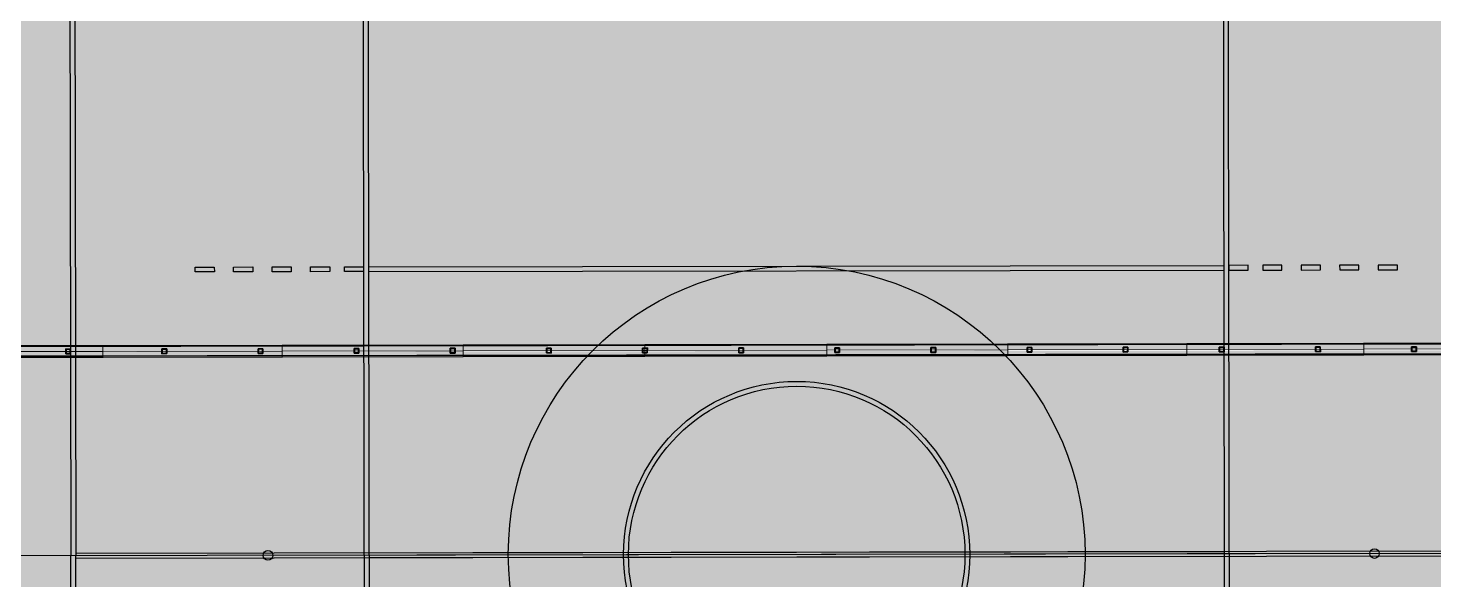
# Model space of a CAD drawing. Header units: inches. Extents: x 1693 to 10990, y 1878 to 5055.
# Drawn here: x 10303.15 to 10313.02, y 4357.97 to 4361.85 of the extents above; entities that cross this region are included whole.
import ezdxf

# ---------------------------------------------------------------- set-up
doc = ezdxf.new("R2010")
doc.units = ezdxf.units.IN
doc.linetypes.add('Rayas Pequeñas', pattern=[0.141111, 0.070556, -0.070556])
doc.layers.add('BLOQUE E-MOBILIARIO', color=7, linetype='Continuous')
doc.layers.add('BLOQUE E-MOBILIARIO_Pluma_Nº__28', color=7, linetype='Continuous', lineweight=35, true_color=0xa80f02)
doc.layers.add('CUBIERTA CALAMINON Y TRANSLUCIDO_Pluma_Nº__4', color=7, linetype='Continuous', lineweight=13, true_color=0x029e21)
doc.layers.add('CUBIERTA CALAMINON Y TRANSLUCIDO_Pluma_Nº__19', color=255, linetype='Continuous', lineweight=0)
doc.layers.add('CUBIERTA CALAMINON Y TRANSLUCIDO_Pluma_Nº__60', color=230, linetype='Continuous', lineweight=25)
pattern_1 = [(45, (0, 0), (-0.079549513, 0.079549513), []), (45, (-0.02652, 0.02652), (-0.079549513, 0.079549513), [])]

# ---------------------------------------------------------------- blocks, each defined once
blk = doc.blocks.new('SHS Conf en Caliente V 23[175]', base_point=(-9.86, -405.091))
at = {"layer": 'BLOQUE E-MOBILIARIO', "linetype": 'Continuous', "lineweight": 0, "true_color": 0xffffff}
h = blk.add_hatch(dxfattribs=at)
h.set_pattern_fill('ACERO', style=0, pattern_type=2)
h.set_pattern_definition(pattern_1)
h.paths.add_polyline_path([(-9.876, -405.059), (-9.892, -405.106), (-9.845, -405.123), (-9.828, -405.075)])
h.paths.add_polyline_path([(-9.874, -405.063), (-9.832, -405.077), (-9.846, -405.119), (-9.888, -405.105)], flags=0)
at = {"layer": 'BLOQUE E-MOBILIARIO_Pluma_Nº__28', "color": 14, "linetype": 'Rayas Pequeñas', "lineweight": 35, "true_color": 0xa80f02}
for p, q in [((-9.892, -405.106), (-9.876, -405.059)), ((-9.845, -405.123), (-9.892, -405.106)), ((-9.874, -405.063), (-9.888, -405.105)), ((-9.888, -405.105), (-9.846, -405.119)), ((-9.876, -405.059), (-9.828, -405.075)), ((-9.832, -405.077), (-9.874, -405.063)), ((-9.846, -405.119), (-9.832, -405.077)), ((-9.828, -405.075), (-9.845, -405.123))]:
    blk.add_line(p, q, dxfattribs=at)
blk = doc.blocks.new('SHS Conf en Caliente V 23[176]', base_point=(-10.807, -404.768))
at = {"layer": 'BLOQUE E-MOBILIARIO', "linetype": 'Continuous', "lineweight": 0, "true_color": 0xffffff}
h = blk.add_hatch(dxfattribs=at)
h.set_pattern_fill('ACERO', style=0, pattern_type=2)
h.set_pattern_definition(pattern_1)
h.paths.add_polyline_path([(-10.822, -404.736), (-10.838, -404.783), (-10.791, -404.8), (-10.775, -404.752)])
h.paths.add_polyline_path([(-10.82, -404.74), (-10.779, -404.754), (-10.793, -404.796), (-10.834, -404.781)], flags=0)
at = {"layer": 'BLOQUE E-MOBILIARIO_Pluma_Nº__28', "color": 14, "linetype": 'Rayas Pequeñas', "lineweight": 35, "true_color": 0xa80f02}
for p, q in [((-10.838, -404.783), (-10.822, -404.736)), ((-10.82, -404.74), (-10.834, -404.781)), ((-10.822, -404.736), (-10.775, -404.752)), ((-10.779, -404.754), (-10.82, -404.74)), ((-10.793, -404.796), (-10.779, -404.754)), ((-10.775, -404.752), (-10.791, -404.8)), ((-10.791, -404.8), (-10.838, -404.783)), ((-10.834, -404.781), (-10.793, -404.796))]:
    blk.add_line(p, q, dxfattribs=at)
blk = doc.blocks.new('SHS Conf en Caliente V 23[177]', base_point=(-11.753, -404.445))
at = {"layer": 'BLOQUE E-MOBILIARIO', "linetype": 'Continuous', "lineweight": 0, "true_color": 0xffffff}
h = blk.add_hatch(dxfattribs=at)
h.set_pattern_fill('ACERO', style=0, pattern_type=2)
h.set_pattern_definition(pattern_1)
h.paths.add_polyline_path([(-11.768, -404.413), (-11.785, -404.46), (-11.737, -404.476), (-11.721, -404.429)])
h.paths.add_polyline_path([(-11.767, -404.417), (-11.725, -404.431), (-11.739, -404.473), (-11.781, -404.458)], flags=0)
at = {"layer": 'BLOQUE E-MOBILIARIO_Pluma_Nº__28', "color": 14, "linetype": 'Rayas Pequeñas', "lineweight": 35, "true_color": 0xa80f02}
for p, q in [((-11.785, -404.46), (-11.768, -404.413)), ((-11.737, -404.476), (-11.785, -404.46)), ((-11.767, -404.417), (-11.781, -404.458)), ((-11.781, -404.458), (-11.739, -404.473)), ((-11.768, -404.413), (-11.721, -404.429)), ((-11.725, -404.431), (-11.767, -404.417)), ((-11.739, -404.473), (-11.725, -404.431)), ((-11.721, -404.429), (-11.737, -404.476))]:
    blk.add_line(p, q, dxfattribs=at)
blk = doc.blocks.new('SHS Conf en Caliente V 23[178]', base_point=(-12.699, -404.122))
at = {"layer": 'BLOQUE E-MOBILIARIO', "linetype": 'Continuous', "lineweight": 0, "true_color": 0xffffff}
h = blk.add_hatch(dxfattribs=at)
h.set_pattern_fill('ACERO', style=0, pattern_type=2)
h.set_pattern_definition(pattern_1)
h.paths.add_polyline_path([(-12.715, -404.09), (-12.731, -404.137), (-12.684, -404.153), (-12.667, -404.106)])
h.paths.add_polyline_path([(-12.713, -404.094), (-12.671, -404.108), (-12.686, -404.149), (-12.727, -404.135)], flags=0)
at = {"layer": 'BLOQUE E-MOBILIARIO_Pluma_Nº__28', "color": 14, "linetype": 'Rayas Pequeñas', "lineweight": 35, "true_color": 0xa80f02}
for p, q in [((-12.731, -404.137), (-12.715, -404.09)), ((-12.684, -404.153), (-12.731, -404.137)), ((-12.713, -404.094), (-12.727, -404.135)), ((-12.727, -404.135), (-12.686, -404.149)), ((-12.715, -404.09), (-12.667, -404.106)), ((-12.671, -404.108), (-12.713, -404.094)), ((-12.686, -404.149), (-12.671, -404.108)), ((-12.667, -404.106), (-12.684, -404.153))]:
    blk.add_line(p, q, dxfattribs=at)
blk = doc.blocks.new('SHS Conf en Caliente V 23[179]', base_point=(-13.646, -403.798))
at = {"layer": 'BLOQUE E-MOBILIARIO', "linetype": 'Continuous', "lineweight": 0, "true_color": 0xffffff}
h = blk.add_hatch(dxfattribs=at)
h.set_pattern_fill('ACERO', style=0, pattern_type=2)
h.set_pattern_definition(pattern_1)
h.paths.add_polyline_path([(-13.661, -403.767), (-13.677, -403.814), (-13.63, -403.83), (-13.614, -403.783)])
h.paths.add_polyline_path([(-13.659, -403.77), (-13.618, -403.785), (-13.632, -403.826), (-13.674, -403.812)], flags=0)
at = {"layer": 'BLOQUE E-MOBILIARIO_Pluma_Nº__28', "color": 14, "linetype": 'Rayas Pequeñas', "lineweight": 35, "true_color": 0xa80f02}
for p, q in [((-13.677, -403.814), (-13.661, -403.767)), ((-13.63, -403.83), (-13.677, -403.814)), ((-13.659, -403.77), (-13.674, -403.812)), ((-13.674, -403.812), (-13.632, -403.826)), ((-13.661, -403.767), (-13.614, -403.783)), ((-13.618, -403.785), (-13.659, -403.77)), ((-13.632, -403.826), (-13.618, -403.785)), ((-13.614, -403.783), (-13.63, -403.83))]:
    blk.add_line(p, q, dxfattribs=at)
blk = doc.blocks.new('SHS Conf en Caliente V 23[180]', base_point=(-14.592, -403.475))
at = {"layer": 'BLOQUE E-MOBILIARIO', "linetype": 'Continuous', "lineweight": 0, "true_color": 0xffffff}
h = blk.add_hatch(dxfattribs=at)
h.set_pattern_fill('ACERO', style=0, pattern_type=2)
h.set_pattern_definition(pattern_1)
h.paths.add_polyline_path([(-14.608, -403.444), (-14.624, -403.491), (-14.576, -403.507), (-14.56, -403.46)])
h.paths.add_polyline_path([(-14.606, -403.447), (-14.564, -403.462), (-14.578, -403.503), (-14.62, -403.489)], flags=0)
at = {"layer": 'BLOQUE E-MOBILIARIO_Pluma_Nº__28', "color": 14, "linetype": 'Rayas Pequeñas', "lineweight": 35, "true_color": 0xa80f02}
for p, q in [((-14.624, -403.491), (-14.608, -403.444)), ((-14.608, -403.444), (-14.56, -403.46)), ((-14.576, -403.507), (-14.624, -403.491)), ((-14.606, -403.447), (-14.62, -403.489)), ((-14.62, -403.489), (-14.578, -403.503)), ((-14.564, -403.462), (-14.606, -403.447)), ((-14.578, -403.503), (-14.564, -403.462)), ((-14.56, -403.46), (-14.576, -403.507))]:
    blk.add_line(p, q, dxfattribs=at)
blk = doc.blocks.new('SHS Conf en Caliente V 23[181]', base_point=(-15.538, -403.152))
at = {"layer": 'BLOQUE E-MOBILIARIO', "linetype": 'Continuous', "lineweight": 0, "true_color": 0xffffff}
h = blk.add_hatch(dxfattribs=at)
h.set_pattern_fill('ACERO', style=0, pattern_type=2)
h.set_pattern_definition(pattern_1)
h.paths.add_polyline_path([(-15.554, -403.12), (-15.57, -403.168), (-15.523, -403.184), (-15.507, -403.137)])
h.paths.add_polyline_path([(-15.552, -403.124), (-15.51, -403.138), (-15.525, -403.18), (-15.566, -403.166)], flags=0)
at = {"layer": 'BLOQUE E-MOBILIARIO_Pluma_Nº__28', "color": 14, "linetype": 'Rayas Pequeñas', "lineweight": 35, "true_color": 0xa80f02}
for p, q in [((-15.57, -403.168), (-15.554, -403.12)), ((-15.552, -403.124), (-15.566, -403.166)), ((-15.554, -403.12), (-15.507, -403.137)), ((-15.51, -403.138), (-15.552, -403.124)), ((-15.525, -403.18), (-15.51, -403.138)), ((-15.507, -403.137), (-15.523, -403.184)), ((-15.523, -403.184), (-15.57, -403.168)), ((-15.566, -403.166), (-15.525, -403.18))]:
    blk.add_line(p, q, dxfattribs=at)
blk = doc.blocks.new('SHS Conf en Caliente V 23[190]', base_point=(-8.914, -405.414))
at = {"layer": 'BLOQUE E-MOBILIARIO', "linetype": 'Continuous', "lineweight": 0, "true_color": 0xffffff}
h = blk.add_hatch(dxfattribs=at)
h.set_pattern_fill('ACERO', style=0, pattern_type=2)
h.set_pattern_definition(pattern_1)
h.paths.add_polyline_path([(-8.882, -405.398), (-8.929, -405.382), (-8.946, -405.43), (-8.898, -405.446)])
h.paths.add_polyline_path([(-8.886, -405.4), (-8.9, -405.442), (-8.942, -405.428), (-8.928, -405.386)], flags=0)
at = {"layer": 'BLOQUE E-MOBILIARIO_Pluma_Nº__28', "color": 14, "linetype": 'Rayas Pequeñas', "lineweight": 35, "true_color": 0xa80f02}
for p, q in [((-8.929, -405.382), (-8.946, -405.43)), ((-8.946, -405.43), (-8.898, -405.446)), ((-8.942, -405.428), (-8.928, -405.386)), ((-8.9, -405.442), (-8.942, -405.428)), ((-8.882, -405.398), (-8.929, -405.382)), ((-8.928, -405.386), (-8.886, -405.4)), ((-8.886, -405.4), (-8.9, -405.442)), ((-8.898, -405.446), (-8.882, -405.398))]:
    blk.add_line(p, q, dxfattribs=at)
blk = doc.blocks.new('SHS Conf en Caliente V 23[191]', base_point=(-7.967, -405.737))
at = {"layer": 'BLOQUE E-MOBILIARIO', "linetype": 'Continuous', "lineweight": 0, "true_color": 0xffffff}
h = blk.add_hatch(dxfattribs=at)
h.set_pattern_fill('ACERO', style=0, pattern_type=2)
h.set_pattern_definition(pattern_1)
h.paths.add_polyline_path([(-7.936, -405.722), (-7.983, -405.705), (-7.999, -405.753), (-7.952, -405.769)])
h.paths.add_polyline_path([(-7.94, -405.723), (-7.954, -405.765), (-7.995, -405.751), (-7.981, -405.709)], flags=0)
at = {"layer": 'BLOQUE E-MOBILIARIO_Pluma_Nº__28', "color": 14, "linetype": 'Rayas Pequeñas', "lineweight": 35, "true_color": 0xa80f02}
for p, q in [((-7.983, -405.705), (-7.999, -405.753)), ((-7.999, -405.753), (-7.952, -405.769)), ((-7.995, -405.751), (-7.981, -405.709)), ((-7.954, -405.765), (-7.995, -405.751)), ((-7.936, -405.722), (-7.983, -405.705)), ((-7.981, -405.709), (-7.94, -405.723)), ((-7.94, -405.723), (-7.954, -405.765)), ((-7.952, -405.769), (-7.936, -405.722))]:
    blk.add_line(p, q, dxfattribs=at)
blk = doc.blocks.new('SHS Conf en Caliente V 23[192]', base_point=(-7.021, -406.06))
at = {"layer": 'BLOQUE E-MOBILIARIO', "linetype": 'Continuous', "lineweight": 0, "true_color": 0xffffff}
h = blk.add_hatch(dxfattribs=at)
h.set_pattern_fill('ACERO', style=0, pattern_type=2)
h.set_pattern_definition(pattern_1)
h.paths.add_polyline_path([(-6.989, -406.045), (-7.037, -406.029), (-7.053, -406.076), (-7.006, -406.092)])
h.paths.add_polyline_path([(-6.993, -406.047), (-7.007, -406.088), (-7.049, -406.074), (-7.035, -406.032)], flags=0)
at = {"layer": 'BLOQUE E-MOBILIARIO_Pluma_Nº__28', "color": 14, "linetype": 'Rayas Pequeñas', "lineweight": 35, "true_color": 0xa80f02}
for p, q in [((-7.037, -406.029), (-7.053, -406.076)), ((-7.049, -406.074), (-7.035, -406.032)), ((-7.007, -406.088), (-7.049, -406.074)), ((-6.989, -406.045), (-7.037, -406.029)), ((-7.035, -406.032), (-6.993, -406.047)), ((-6.993, -406.047), (-7.007, -406.088)), ((-7.006, -406.092), (-6.989, -406.045)), ((-7.053, -406.076), (-7.006, -406.092))]:
    blk.add_line(p, q, dxfattribs=at)
blk = doc.blocks.new('SHS Conf en Caliente V 23[193]', base_point=(-6.075, -406.383))
at = {"layer": 'BLOQUE E-MOBILIARIO', "linetype": 'Continuous', "lineweight": 0, "true_color": 0xffffff}
h = blk.add_hatch(dxfattribs=at)
h.set_pattern_fill('ACERO', style=0, pattern_type=2)
h.set_pattern_definition(pattern_1)
h.paths.add_polyline_path([(-6.043, -406.368), (-6.09, -406.352), (-6.106, -406.399), (-6.059, -406.415)])
h.paths.add_polyline_path([(-6.047, -406.37), (-6.061, -406.411), (-6.103, -406.397), (-6.088, -406.355)], flags=0)
at = {"layer": 'BLOQUE E-MOBILIARIO_Pluma_Nº__28', "color": 14, "linetype": 'Rayas Pequeñas', "lineweight": 35, "true_color": 0xa80f02}
for p, q in [((-6.09, -406.352), (-6.106, -406.399)), ((-6.103, -406.397), (-6.088, -406.355)), ((-6.043, -406.368), (-6.09, -406.352)), ((-6.088, -406.355), (-6.047, -406.37)), ((-6.059, -406.415), (-6.043, -406.368)), ((-6.106, -406.399), (-6.059, -406.415)), ((-6.061, -406.411), (-6.103, -406.397)), ((-6.047, -406.37), (-6.061, -406.411))]:
    blk.add_line(p, q, dxfattribs=at)
blk = doc.blocks.new('SHS Conf en Caliente V 23[194]', base_point=(-5.128, -406.707))
at = {"layer": 'BLOQUE E-MOBILIARIO', "linetype": 'Continuous', "lineweight": 0, "true_color": 0xffffff}
h = blk.add_hatch(dxfattribs=at)
h.set_pattern_fill('ACERO', style=0, pattern_type=2)
h.set_pattern_definition(pattern_1)
h.paths.add_polyline_path([(-5.097, -406.691), (-5.144, -406.675), (-5.16, -406.722), (-5.113, -406.738)])
h.paths.add_polyline_path([(-5.1, -406.693), (-5.115, -406.734), (-5.156, -406.72), (-5.142, -406.679)], flags=0)
at = {"layer": 'BLOQUE E-MOBILIARIO_Pluma_Nº__28', "color": 14, "linetype": 'Rayas Pequeñas', "lineweight": 35, "true_color": 0xa80f02}
for p, q in [((-5.144, -406.675), (-5.16, -406.722)), ((-5.16, -406.722), (-5.113, -406.738)), ((-5.156, -406.72), (-5.142, -406.679)), ((-5.115, -406.734), (-5.156, -406.72)), ((-5.097, -406.691), (-5.144, -406.675)), ((-5.142, -406.679), (-5.1, -406.693)), ((-5.1, -406.693), (-5.115, -406.734)), ((-5.113, -406.738), (-5.097, -406.691))]:
    blk.add_line(p, q, dxfattribs=at)
blk = doc.blocks.new('SHS Conf en Caliente V 23[195]', base_point=(-4.182, -407.03))
at = {"layer": 'BLOQUE E-MOBILIARIO', "linetype": 'Continuous', "lineweight": 0, "true_color": 0xffffff}
h = blk.add_hatch(dxfattribs=at)
h.set_pattern_fill('ACERO', style=0, pattern_type=2)
h.set_pattern_definition(pattern_1)
h.paths.add_polyline_path([(-4.15, -407.014), (-4.198, -406.998), (-4.214, -407.045), (-4.166, -407.061)])
h.paths.add_polyline_path([(-4.154, -407.016), (-4.168, -407.058), (-4.21, -407.043), (-4.196, -407.002)], flags=0)
at = {"layer": 'BLOQUE E-MOBILIARIO_Pluma_Nº__28', "color": 14, "linetype": 'Rayas Pequeñas', "lineweight": 35, "true_color": 0xa80f02}
for p, q in [((-4.198, -406.998), (-4.214, -407.045)), ((-4.214, -407.045), (-4.166, -407.061)), ((-4.21, -407.043), (-4.196, -407.002)), ((-4.168, -407.058), (-4.21, -407.043)), ((-4.15, -407.014), (-4.198, -406.998)), ((-4.196, -407.002), (-4.154, -407.016)), ((-4.154, -407.016), (-4.168, -407.058)), ((-4.166, -407.061), (-4.15, -407.014))]:
    blk.add_line(p, q, dxfattribs=at)
blk = doc.blocks.new('SHS Conf en Caliente V 23[196]', base_point=(-3.236, -407.353))
at = {"layer": 'BLOQUE E-MOBILIARIO', "linetype": 'Continuous', "lineweight": 0, "true_color": 0xffffff}
h = blk.add_hatch(dxfattribs=at)
h.set_pattern_fill('ACERO', style=0, pattern_type=2)
h.set_pattern_definition(pattern_1)
h.paths.add_polyline_path([(-3.204, -407.337), (-3.251, -407.321), (-3.267, -407.368), (-3.22, -407.385)])
h.paths.add_polyline_path([(-3.208, -407.339), (-3.222, -407.381), (-3.264, -407.367), (-3.249, -407.325)], flags=0)
at = {"layer": 'BLOQUE E-MOBILIARIO_Pluma_Nº__28', "color": 14, "linetype": 'Rayas Pequeñas', "lineweight": 35, "true_color": 0xa80f02}
for p, q in [((-3.251, -407.321), (-3.267, -407.368)), ((-3.267, -407.368), (-3.22, -407.385)), ((-3.264, -407.367), (-3.249, -407.325)), ((-3.222, -407.381), (-3.264, -407.367)), ((-3.204, -407.337), (-3.251, -407.321)), ((-3.249, -407.325), (-3.208, -407.339)), ((-3.208, -407.339), (-3.222, -407.381)), ((-3.22, -407.385), (-3.204, -407.337))]:
    blk.add_line(p, q, dxfattribs=at)
blk = doc.blocks.new('SHS Conf en Caliente V 23[197]', base_point=(-2.289, -407.676))
at = {"layer": 'BLOQUE E-MOBILIARIO', "linetype": 'Continuous', "lineweight": 0, "true_color": 0xffffff}
h = blk.add_hatch(dxfattribs=at)
h.set_pattern_fill('ACERO', style=0, pattern_type=2)
h.set_pattern_definition(pattern_1)
h.paths.add_polyline_path([(-2.258, -407.66), (-2.305, -407.644), (-2.321, -407.692), (-2.274, -407.708)])
h.paths.add_polyline_path([(-2.261, -407.662), (-2.276, -407.704), (-2.317, -407.69), (-2.303, -407.648)], flags=0)
at = {"layer": 'BLOQUE E-MOBILIARIO_Pluma_Nº__28', "color": 14, "linetype": 'Rayas Pequeñas', "lineweight": 35, "true_color": 0xa80f02}
for p, q in [((-2.305, -407.644), (-2.321, -407.692)), ((-2.317, -407.69), (-2.303, -407.648)), ((-2.258, -407.66), (-2.305, -407.644)), ((-2.303, -407.648), (-2.261, -407.662)), ((-2.261, -407.662), (-2.276, -407.704)), ((-2.274, -407.708), (-2.258, -407.66)), ((-2.321, -407.692), (-2.274, -407.708)), ((-2.276, -407.704), (-2.317, -407.69))]:
    blk.add_line(p, q, dxfattribs=at)

msp = doc.modelspace()

# ---------------------------------------------------------------- hatches: boundary and pattern name
at = {"layer": 'CUBIERTA CALAMINON Y TRANSLUCIDO_Pluma_Nº__19', "linetype": 'Continuous', "lineweight": 0}
h = msp.add_hatch(color=255, dxfattribs=at)
h.set_gradient(color1=(199, 200, 202), color2=(0, 0, 0), one_color=1, name='INVCYLINDER')
h.paths.add_polyline_path([(10295.9604, 4362.4343), (10295.9586, 4359.5653), (10317.9985, 4359.6021), (10317.9973, 4362.4605)])
h = msp.add_hatch(color=255, dxfattribs=at)
h.set_gradient(color1=(255, 255, 255), color2=(0, 0, 0), one_color=1, name='INVCYLINDER')
h.paths.add_polyline_path([(10295.9652, 4359.5653), (10295.9634, 4356.6964), (10318.0033, 4356.7332), (10318.0021, 4359.5916)])

# ---------------------------------------------------------------- linework, layer by layer
at = {"layer": 'CUBIERTA CALAMINON Y TRANSLUCIDO_Pluma_Nº__4', "color": 104, "linetype": 'Continuous', "lineweight": 5, "true_color": 0x029e21, "flags": 128}
for points in [[(10297.1696, 4359.6041), (10297.7593, 4359.6051), (10298.8748, 4359.607), (10300.03, 4359.6089), (10301.2194, 4359.6109), (10302.4376, 4359.6129), (10303.6789, 4359.615), (10304.9378, 4359.6171), (10306.2083, 4359.6192), (10307.4847, 4359.6213), (10308.7612, 4359.6235), (10310.0317, 4359.6256), (10311.2906, 4359.6277), (10312.5319, 4359.6298), (10313.7501, 4359.6318), (10314.9395, 4359.6338), (10316.0947, 4359.6357), (10317.2102, 4359.6376), (10317.7999, 4359.6386)], [(10317.7973, 4359.644), (10316.0922, 4359.6411), (10314.9374, 4359.6392), (10313.7483, 4359.6372), (10312.5305, 4359.6352), (10311.2895, 4359.6331), (10310.031, 4359.631), (10308.7608, 4359.6289), (10307.4847, 4359.6267), (10306.2087, 4359.6246), (10304.9385, 4359.6225), (10303.68, 4359.6204), (10302.439, 4359.6183), (10301.2212, 4359.6163), (10300.0321, 4359.6143), (10298.8773, 4359.6124), (10297.1722, 4359.6095)], [(10315.7595, 4359.6406), (10314.9374, 4359.6392), (10313.7483, 4359.6372), (10312.5305, 4359.6352), (10311.2895, 4359.6331), (10310.031, 4359.631), (10308.7608, 4359.6289), (10307.4847, 4359.6267), (10306.2087, 4359.6246), (10304.9385, 4359.6225), (10303.68, 4359.6204), (10302.439, 4359.6183), (10301.2212, 4359.6163), (10300.0321, 4359.6143), (10299.21, 4359.6129)], [(10317.8, 4359.565), (10316.0948, 4359.5621), (10314.9396, 4359.5602), (10313.7502, 4359.5582), (10312.5321, 4359.5562), (10311.2907, 4359.5541), (10310.0318, 4359.552), (10308.7613, 4359.5499), (10307.4849, 4359.5478), (10306.2085, 4359.5456), (10304.9379, 4359.5435), (10303.679, 4359.5414), (10302.4377, 4359.5393), (10301.2195, 4359.5373), (10300.0301, 4359.5353), (10298.875, 4359.5334), (10297.1697, 4359.5305)], [(10317.7974, 4359.5596), (10316.0923, 4359.5567), (10314.9375, 4359.5548), (10313.7485, 4359.5528), (10312.5306, 4359.5508), (10311.2896, 4359.5487), (10310.0311, 4359.5466), (10308.7609, 4359.5445), (10307.4849, 4359.5424), (10306.2088, 4359.5402), (10304.9386, 4359.5381), (10303.6801, 4359.536), (10302.4391, 4359.5339), (10301.2213, 4359.5319), (10300.0323, 4359.5299), (10298.8774, 4359.528), (10297.1724, 4359.5251)], [(10297.7593, 4359.5683), (10298.8749, 4359.5702), (10300.03, 4359.5721), (10301.2194, 4359.5741), (10302.4376, 4359.5761), (10303.679, 4359.5782), (10304.9378, 4359.5803), (10306.2084, 4359.5824), (10307.4713, 4359.5845)], [(10315.7722, 4359.6352), (10314.9395, 4359.6338), (10313.7501, 4359.6318), (10312.5319, 4359.6298), (10311.2906, 4359.6277), (10310.0317, 4359.6256), (10308.7612, 4359.6235), (10307.4847, 4359.6213), (10306.2083, 4359.6192), (10304.9378, 4359.6171), (10303.6789, 4359.615), (10302.4376, 4359.6129), (10301.2194, 4359.6109), (10300.03, 4359.6089), (10299.1973, 4359.6075)], [(10299.1974, 4359.5707), (10300.03, 4359.5721), (10301.2194, 4359.5741), (10302.4376, 4359.5761), (10303.679, 4359.5782), (10304.9378, 4359.5803), (10306.2084, 4359.5824), (10307.4713, 4359.5845)], [(10315.7723, 4359.5616), (10314.9396, 4359.5602), (10313.7502, 4359.5582), (10312.5321, 4359.5562), (10311.2907, 4359.5541), (10310.0318, 4359.552), (10308.7613, 4359.5499), (10307.4849, 4359.5478), (10306.2085, 4359.5456), (10304.9379, 4359.5435), (10303.679, 4359.5414), (10302.4377, 4359.5393), (10301.2195, 4359.5373), (10300.0301, 4359.5353), (10299.1975, 4359.5339)], [(10315.7596, 4359.5562), (10314.9375, 4359.5548), (10313.7485, 4359.5528), (10312.5306, 4359.5508), (10311.2896, 4359.5487), (10310.0311, 4359.5466), (10308.7609, 4359.5445), (10307.4849, 4359.5424), (10306.2088, 4359.5402), (10304.9386, 4359.5381), (10303.6801, 4359.536), (10302.4391, 4359.5339), (10301.2213, 4359.5319), (10300.0323, 4359.5299), (10299.2101, 4359.5286)], [(10303.68, 4359.6204), (10303.6798, 4359.6203), (10303.6796, 4359.62), (10303.6794, 4359.6195), (10303.6792, 4359.6188), (10303.6791, 4359.618), (10303.679, 4359.6171), (10303.6789, 4359.616), (10303.6789, 4359.615), (10303.679, 4359.5782), (10303.679, 4359.5414), (10303.6791, 4359.5404), (10303.6791, 4359.5393), (10303.6792, 4359.5384), (10303.6794, 4359.5376), (10303.6795, 4359.5369), (10303.6797, 4359.5364), (10303.6799, 4359.5361), (10303.6801, 4359.536)], [(10303.68, 4359.6204), (10303.6798, 4359.6203), (10303.6796, 4359.62), (10303.6794, 4359.6195), (10303.6792, 4359.6188), (10303.6791, 4359.618), (10303.679, 4359.6171), (10303.6789, 4359.616), (10303.6789, 4359.615), (10303.679, 4359.5782), (10303.679, 4359.5414), (10303.6791, 4359.5404), (10303.6791, 4359.5393), (10303.6792, 4359.5384), (10303.6794, 4359.5376), (10303.6795, 4359.5369), (10303.6797, 4359.5364), (10303.6799, 4359.5361), (10303.6801, 4359.536)], [(10304.9385, 4359.6225), (10304.9384, 4359.6224), (10304.9382, 4359.6221), (10304.9381, 4359.6216), (10304.938, 4359.6209), (10304.9379, 4359.6201), (10304.9378, 4359.6192), (10304.9378, 4359.6181), (10304.9378, 4359.6171), (10304.9378, 4359.5803), (10304.9379, 4359.5435), (10304.9379, 4359.5425), (10304.938, 4359.5414), (10304.938, 4359.5405), (10304.9381, 4359.5397), (10304.9382, 4359.539), (10304.9384, 4359.5385), (10304.9385, 4359.5382), (10304.9386, 4359.5381)], [(10304.9385, 4359.6225), (10304.9384, 4359.6224), (10304.9382, 4359.6221), (10304.9381, 4359.6216), (10304.938, 4359.6209), (10304.9379, 4359.6201), (10304.9378, 4359.6192), (10304.9378, 4359.6181), (10304.9378, 4359.6171), (10304.9378, 4359.5803), (10304.9379, 4359.5435), (10304.9379, 4359.5425), (10304.938, 4359.5414), (10304.938, 4359.5405), (10304.9381, 4359.5397), (10304.9382, 4359.539), (10304.9384, 4359.5385), (10304.9385, 4359.5382), (10304.9386, 4359.5381)], [(10306.2087, 4359.6246), (10306.2086, 4359.6245), (10306.2085, 4359.6242), (10306.2085, 4359.6237), (10306.2084, 4359.623), (10306.2084, 4359.6222), (10306.2084, 4359.6213), (10306.2083, 4359.6203), (10306.2083, 4359.6192), (10306.2084, 4359.5824), (10306.2085, 4359.5456), (10306.2085, 4359.5446), (10306.2085, 4359.5436), (10306.2085, 4359.5426), (10306.2086, 4359.5418), (10306.2086, 4359.5411), (10306.2087, 4359.5406), (10306.2088, 4359.5403), (10306.2088, 4359.5402)], [(10306.2087, 4359.6246), (10306.2086, 4359.6245), (10306.2085, 4359.6242), (10306.2085, 4359.6237), (10306.2084, 4359.623), (10306.2084, 4359.6222), (10306.2084, 4359.6213), (10306.2083, 4359.6203), (10306.2083, 4359.6192), (10306.2084, 4359.5824), (10306.2085, 4359.5456), (10306.2085, 4359.5446), (10306.2085, 4359.5436), (10306.2085, 4359.5426), (10306.2086, 4359.5418), (10306.2086, 4359.5411), (10306.2087, 4359.5406), (10306.2088, 4359.5403), (10306.2088, 4359.5402)], [(10307.4983, 4359.5846), (10307.4848, 4359.5846), (10307.4713, 4359.5845)], [(10307.4983, 4359.5846), (10307.4848, 4359.5846), (10307.4713, 4359.5845)], [(10307.4849, 4359.5424), (10307.4849, 4359.5425), (10307.4849, 4359.5428), (10307.4849, 4359.5433), (10307.4849, 4359.544), (10307.4849, 4359.5448), (10307.4849, 4359.5457), (10307.4849, 4359.5467), (10307.4849, 4359.5478), (10307.4848, 4359.5846), (10307.4847, 4359.6213), (10307.4847, 4359.6224), (10307.4847, 4359.6234), (10307.4847, 4359.6243), (10307.4847, 4359.6252), (10307.4847, 4359.6258), (10307.4847, 4359.6263), (10307.4847, 4359.6266), (10307.4847, 4359.6267)], [(10307.4849, 4359.5424), (10307.4849, 4359.5425), (10307.4849, 4359.5428), (10307.4849, 4359.5433), (10307.4849, 4359.544), (10307.4849, 4359.5448), (10307.4849, 4359.5457), (10307.4849, 4359.5467), (10307.4849, 4359.5478), (10307.4848, 4359.5846), (10307.4847, 4359.6213), (10307.4847, 4359.6224), (10307.4847, 4359.6234), (10307.4847, 4359.6243), (10307.4847, 4359.6252), (10307.4847, 4359.6258), (10307.4847, 4359.6263), (10307.4847, 4359.6266), (10307.4847, 4359.6267)], [(10317.2103, 4359.6008), (10316.0947, 4359.5989), (10314.9396, 4359.597), (10313.7502, 4359.595), (10312.532, 4359.593), (10311.2906, 4359.5909), (10310.0318, 4359.5888), (10308.7612, 4359.5867), (10307.4983, 4359.5846)], [(10315.7722, 4359.5984), (10314.9396, 4359.597), (10313.7502, 4359.595), (10312.532, 4359.593), (10311.2906, 4359.5909), (10310.0318, 4359.5888), (10308.7612, 4359.5867), (10307.4983, 4359.5846)], [(10308.7608, 4359.6289), (10308.7609, 4359.6288), (10308.7609, 4359.6285), (10308.761, 4359.628), (10308.7611, 4359.6273), (10308.7611, 4359.6265), (10308.7611, 4359.6255), (10308.7612, 4359.6245), (10308.7612, 4359.6235), (10308.7612, 4359.5867), (10308.7613, 4359.5499), (10308.7613, 4359.5488), (10308.7613, 4359.5478), (10308.7612, 4359.5469), (10308.7612, 4359.5461), (10308.7611, 4359.5454), (10308.7611, 4359.5449), (10308.761, 4359.5446), (10308.7609, 4359.5445)], [(10308.7608, 4359.6289), (10308.7609, 4359.6288), (10308.7609, 4359.6285), (10308.761, 4359.628), (10308.7611, 4359.6273), (10308.7611, 4359.6265), (10308.7611, 4359.6255), (10308.7612, 4359.6245), (10308.7612, 4359.6235), (10308.7612, 4359.5867), (10308.7613, 4359.5499), (10308.7613, 4359.5488), (10308.7613, 4359.5478), (10308.7612, 4359.5469), (10308.7612, 4359.5461), (10308.7611, 4359.5454), (10308.7611, 4359.5449), (10308.761, 4359.5446), (10308.7609, 4359.5445)], [(10310.031, 4359.631), (10310.0311, 4359.6309), (10310.0313, 4359.6306), (10310.0314, 4359.6301), (10310.0315, 4359.6294), (10310.0316, 4359.6286), (10310.0317, 4359.6277), (10310.0317, 4359.6267), (10310.0317, 4359.6256), (10310.0318, 4359.5888), (10310.0318, 4359.552), (10310.0318, 4359.551), (10310.0318, 4359.55), (10310.0317, 4359.549), (10310.0316, 4359.5482), (10310.0315, 4359.5475), (10310.0314, 4359.547), (10310.0313, 4359.5467), (10310.0311, 4359.5466)], [(10310.031, 4359.631), (10310.0311, 4359.6309), (10310.0313, 4359.6306), (10310.0314, 4359.6301), (10310.0315, 4359.6294), (10310.0316, 4359.6286), (10310.0317, 4359.6277), (10310.0317, 4359.6267), (10310.0317, 4359.6256), (10310.0318, 4359.5888), (10310.0318, 4359.552), (10310.0318, 4359.551), (10310.0318, 4359.55), (10310.0317, 4359.549), (10310.0316, 4359.5482), (10310.0315, 4359.5475), (10310.0314, 4359.547), (10310.0313, 4359.5467), (10310.0311, 4359.5466)], [(10311.2895, 4359.6331), (10311.2897, 4359.633), (10311.2899, 4359.6327), (10311.2901, 4359.6322), (10311.2902, 4359.6315), (10311.2904, 4359.6307), (10311.2905, 4359.6298), (10311.2906, 4359.6288), (10311.2906, 4359.6277), (10311.2906, 4359.5909), (10311.2907, 4359.5541), (10311.2907, 4359.5531), (10311.2906, 4359.5521), (10311.2905, 4359.5511), (10311.2904, 4359.5503), (10311.2902, 4359.5496), (10311.29, 4359.5491), (10311.2898, 4359.5488), (10311.2896, 4359.5487)], [(10311.2895, 4359.6331), (10311.2897, 4359.633), (10311.2899, 4359.6327), (10311.2901, 4359.6322), (10311.2902, 4359.6315), (10311.2904, 4359.6307), (10311.2905, 4359.6298), (10311.2906, 4359.6288), (10311.2906, 4359.6277), (10311.2906, 4359.5909), (10311.2907, 4359.5541), (10311.2907, 4359.5531), (10311.2906, 4359.5521), (10311.2905, 4359.5511), (10311.2904, 4359.5503), (10311.2902, 4359.5496), (10311.29, 4359.5491), (10311.2898, 4359.5488), (10311.2896, 4359.5487)], [(10312.5305, 4359.6352), (10312.5308, 4359.6351), (10312.531, 4359.6348), (10312.5313, 4359.6343), (10312.5315, 4359.6336), (10312.5317, 4359.6328), (10312.5318, 4359.6318), (10312.5319, 4359.6308), (10312.5319, 4359.6298), (10312.532, 4359.593), (10312.5321, 4359.5562), (10312.532, 4359.5551), (10312.532, 4359.5541), (10312.5318, 4359.5532), (10312.5316, 4359.5524), (10312.5314, 4359.5517), (10312.5312, 4359.5512), (10312.5309, 4359.5509), (10312.5306, 4359.5508)], [(10312.5305, 4359.6352), (10312.5308, 4359.6351), (10312.531, 4359.6348), (10312.5313, 4359.6343), (10312.5315, 4359.6336), (10312.5317, 4359.6328), (10312.5318, 4359.6318), (10312.5319, 4359.6308), (10312.5319, 4359.6298), (10312.532, 4359.593), (10312.5321, 4359.5562), (10312.532, 4359.5551), (10312.532, 4359.5541), (10312.5318, 4359.5532), (10312.5316, 4359.5524), (10312.5314, 4359.5517), (10312.5312, 4359.5512), (10312.5309, 4359.5509), (10312.5306, 4359.5508)]]:
    msp.add_lwpolyline(points, dxfattribs=at)
at = {"layer": 'CUBIERTA CALAMINON Y TRANSLUCIDO_Pluma_Nº__60', "color": 230, "linetype": 'Continuous', "lineweight": 25}
for p, q in [((10305.543, 4360.172), (10311.5509, 4360.182)), ((10305.5431, 4360.1382), (10311.551, 4360.1483)), ((10317.3234, 4359.6347), (10296.7348, 4359.6004)), ((10317.3235, 4359.5672), (10296.7349, 4359.5329)), ((10315.3008, 4358.1631), (10301.7999, 4358.1406)), ((10303.4875, 4358.1603), (10313.6131, 4358.1772)), ((10312.5739, 4358.1586), (10304.8714, 4358.1457)), ((10305.5464, 4358.1637), (10311.5542, 4358.1738)), ((10303.4876, 4358.1265), (10313.6132, 4358.1435)), ((10305.5464, 4358.13), (10311.5543, 4358.14))]:
    msp.add_line(p, q, dxfattribs=at)
at = {"layer": 'CUBIERTA CALAMINON Y TRANSLUCIDO_Pluma_Nº__60', "color": 230, "linetype": 'Continuous', "lineweight": 25, "flags": 128}
for points in [[(10313.6469, 4358.1604), (10313.6311, 4367.6447), (10303.4379, 4367.6277), (10303.4538, 4358.1434)], [(10313.6131, 4358.1603), (10313.5974, 4367.6109), (10303.4717, 4367.594), (10303.4875, 4358.1434)], [(10313.6469, 4358.1604), (10313.6627, 4348.6761), (10303.4696, 4348.659), (10303.4538, 4358.1434)], [(10313.6131, 4358.1603), (10313.6289, 4348.7098), (10303.5033, 4348.6928), (10303.4875, 4358.1434)]]:
    msp.add_lwpolyline(points, dxfattribs=at)
for points in [[(10311.5779, 4364.2323), (10305.5025, 4364.2222), (10305.5228, 4352.0714), (10311.5982, 4352.0816)], [(10311.5442, 4364.1985), (10305.5363, 4364.1885), (10305.5565, 4352.1052), (10311.5644, 4352.1153)], [(10304.326, 4360.1362), (10304.326, 4360.17), (10304.461, 4360.1702), (10304.4611, 4360.1364)], [(10304.5961, 4360.1367), (10304.596, 4360.1704), (10304.731, 4360.1706), (10304.7311, 4360.1369)], [(10304.8661, 4360.1371), (10304.866, 4360.1709), (10305.001, 4360.1711), (10305.0011, 4360.1373)], [(10305.1361, 4360.1376), (10305.136, 4360.1713), (10305.271, 4360.1715), (10305.2711, 4360.1378)], [(10305.3743, 4360.1379), (10305.3743, 4360.1717), (10305.5093, 4360.1719), (10305.5093, 4360.1382)], [(10311.7197, 4360.1485), (10311.7197, 4360.1823), (10311.5846, 4360.1821), (10311.5847, 4360.1483)], [(10311.9579, 4360.1489), (10311.9579, 4360.1827), (10311.8229, 4360.1825), (10311.8229, 4360.1487)], [(10312.228, 4360.1494), (10312.2279, 4360.1831), (10312.0929, 4360.1829), (10312.093, 4360.1492)], [(10312.498, 4360.1498), (10312.4979, 4360.1836), (10312.3629, 4360.1834), (10312.363, 4360.1496)], [(10312.768, 4360.1503), (10312.7679, 4360.184), (10312.6329, 4360.1838), (10312.633, 4360.1501)]]:
    msp.add_lwpolyline(points, close=True, dxfattribs=at)
at = {"layer": 'CUBIERTA CALAMINON Y TRANSLUCIDO_Pluma_Nº__60', "color": 230, "linetype": 'Continuous', "lineweight": 25}
for centre, radius in [((10308.5503, 4358.1519), 2.0251), ((10308.5503, 4358.1519), 1.2151), ((10308.5503, 4358.1519), 1.1813), ((10304.8376, 4358.1457), 0.0338), ((10312.6076, 4358.1586), 0.0338)]:
    msp.add_circle(centre, radius, dxfattribs=at)

# ---------------------------------------------------------------- block references
at = {"layer": 'BLOQUE E-MOBILIARIO', "color": 5, "linetype": 'Rayas Pequeñas', "lineweight": 13, "xscale": 0.6750421965442606, "yscale": 0.6750421965442606, "zscale": 0.6750421965442606, "rotation": 18.94787699857764}
for name, p in [('SHS Conf en Caliente V 23[181]', (10303.4346, 4359.5778)), ('SHS Conf en Caliente V 23[180]', (10304.1096, 4359.5789)), ('SHS Conf en Caliente V 23[179]', (10304.7846, 4359.5801)), ('SHS Conf en Caliente V 23[178]', (10305.4597, 4359.5812)), ('SHS Conf en Caliente V 23[177]', (10306.1347, 4359.5823)), ('SHS Conf en Caliente V 23[176]', (10306.8098, 4359.5834)), ('SHS Conf en Caliente V 23[175]', (10307.4848, 4359.5846)), ('SHS Conf en Caliente V 23[190]', (10308.1599, 4359.5857)), ('SHS Conf en Caliente V 23[191]', (10308.8349, 4359.5868)), ('SHS Conf en Caliente V 23[192]', (10309.5099, 4359.5879)), ('SHS Conf en Caliente V 23[193]', (10310.185, 4359.5891)), ('SHS Conf en Caliente V 23[194]', (10310.86, 4359.5902)), ('SHS Conf en Caliente V 23[195]', (10311.5351, 4359.5913)), ('SHS Conf en Caliente V 23[196]', (10312.2101, 4359.5924)), ('SHS Conf en Caliente V 23[197]', (10312.8851, 4359.5936))]:
    msp.add_blockref(name, p, dxfattribs=at)

doc.saveas('drawing.dxf')
